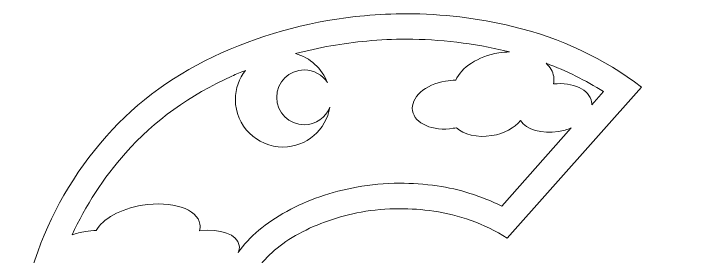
# Model space of a CAD drawing. Header units: millimetres. Extents: x 14 to 187, y -120 to -22.
# Drawn here: x 13.7 to 94.9, y -59.2 to -30.6 of the extents above; entities that cross this region are included whole.
import ezdxf

# ---------------------------------------------------------------- set-up
doc = ezdxf.new("R2010")
doc.units = ezdxf.units.MM
doc.header["$MEASUREMENT"] = 0
doc.layers.add('Layer 2', color=7, linetype='Continuous')

msp = doc.modelspace()

# ---------------------------------------------------------------- linework, layer by layer
at = {"layer": 'Layer 2', "lineweight": 0}
for points, knots in [([(64.822, -64.776), (64.822, -64.776), (60.546, -85.003), (60.546, -85.003), (60.546, -85.003), (71.295, -85.003), (71.295, -85.003), (71.295, -85.003), (70.832, -85.581), (70.832, -85.581), (69.059, -87.585), (67.036, -89.106), (64.763, -90.146), (62.49, -91.186), (60.141, -91.804), (57.714, -91.996), (57.227, -92.034), (56.742, -92.054), (56.259, -92.054), (54.33, -92.054), (52.426, -91.745), (50.547, -91.129), (48.195, -90.359), (46.057, -89.088), (44.133, -87.314), (42.127, -85.62), (40.645, -83.674), (39.682, -81.477), (38.718, -79.282), (38.198, -76.99), (38.122, -74.6), (38.044, -72.213), (38.371, -69.824), (39.104, -67.434), (39.836, -65.047), (40.934, -62.811), (42.399, -60.73), (43.477, -59.112), (45.115, -57.707), (47.311, -56.512), (49.507, -55.318), (51.952, -54.471), (54.65, -53.969), (56.111, -53.698), (57.616, -53.563), (59.167, -53.563), (60.48, -53.563), (61.826, -53.66), (63.204, -53.853), (66.209, -54.278), (69.098, -55.338), (71.872, -57.032), (71.872, -57.032), (87.707, -39.232), (87.707, -39.232), (83.315, -35.842), (78.247, -33.453), (72.508, -32.066), (68.374, -31.067), (64.2, -30.569), (59.986, -30.569), (58.348, -30.569), (56.705, -30.644), (55.055, -30.794), (49.16, -31.334), (43.534, -32.799), (38.18, -35.186), (32.823, -37.576), (28.298, -40.85), (24.598, -45.011), (20.745, -49.403), (17.933, -54.278), (16.161, -59.633), (14.388, -64.989), (13.676, -70.382), (14.023, -75.814), (14.369, -81.246), (15.737, -86.525), (18.126, -91.649), (20.513, -96.774), (23.905, -101.262), (28.298, -105.114), (31.378, -107.888), (34.712, -110.104), (38.295, -111.76), (41.878, -113.418), (45.577, -114.554), (49.392, -115.17), (51.652, -115.535), (53.919, -115.717), (56.193, -115.717), (57.756, -115.717), (59.322, -115.631), (60.892, -115.459), (64.744, -115.034), (68.48, -114.13), (72.103, -112.743), (72.103, -112.743), (72.103, -115.17), (72.103, -115.17), (72.103, -115.17), (94.873, -115.286), (94.873, -115.286), (94.873, -115.286), (94.873, -64.891), (94.873, -64.891), (94.873, -64.891), (64.822, -64.776), (64.822, -64.776)], [0, 0, 0, 0, 1, 1, 1, 2, 2, 2, 3, 3, 3, 4, 4, 4, 5, 5, 5, 6, 6, 6, 7, 7, 7, 8, 8, 8, 9, 9, 9, 10, 10, 10, 11, 11, 11, 12, 12, 12, 13, 13, 13, 14, 14, 14, 15, 15, 15, 16, 16, 16, 17, 17, 17, 18, 18, 18, 19, 19, 19, 20, 20, 20, 21, 21, 21, 22, 22, 22, 23, 23, 23, 24, 24, 24, 25, 25, 25, 26, 26, 26, 27, 27, 27, 28, 28, 28, 29, 29, 29, 30, 30, 30, 31, 31, 31, 32, 32, 32, 33, 33, 33, 34, 34, 34, 35, 35, 35, 36, 36, 36, 36]), ([(26.848, -46.996), (30.245, -43.178), (34.468, -40.127), (39.401, -37.927), (39.928, -37.692), (40.459, -37.468), (40.993, -37.252), (40.257, -38.201), (39.816, -39.388), (39.816, -40.682), (39.816, -43.78), (42.327, -46.291), (45.425, -46.291), (48.211, -46.291), (50.516, -44.259), (50.954, -41.597), (50.485, -42.809), (49.311, -43.669), (47.934, -43.669), (46.144, -43.669), (44.694, -42.219), (44.694, -40.429), (44.694, -38.639), (46.144, -37.189), (47.934, -37.189), (49.082, -37.189), (50.088, -37.787), (50.663, -38.687), (50.031, -37.029), (48.638, -35.75), (46.91, -35.275), (49.655, -34.545), (52.467, -34.044), (55.328, -33.782), (56.88, -33.64), (58.447, -33.568), (59.986, -33.569), (63.945, -33.569), (67.921, -34.044), (71.803, -34.982), (71.914, -35.009), (72.022, -35.04), (72.133, -35.068), (71.721, -35.078), (71.3, -35.115), (70.871, -35.184), (68.405, -35.586), (66.456, -36.901), (65.809, -38.42), (65.42, -38.413), (65.017, -38.439), (64.605, -38.506), (62.198, -38.897), (60.45, -40.462), (60.701, -42.001), (60.951, -43.54), (63.105, -44.47), (65.511, -44.078), (65.635, -44.058), (65.755, -44.033), (65.874, -44.007), (66.732, -44.822), (68.323, -45.223), (70.049, -44.943), (71.527, -44.702), (72.755, -44.018), (73.426, -43.169), (74.154, -44.225), (75.95, -44.788), (77.917, -44.468), (78.455, -44.381), (78.957, -44.232), (79.414, -44.041), (79.414, -44.041), (71.22, -53.251), (71.22, -53.251), (68.772, -52.045), (66.225, -51.25), (63.621, -50.883), (62.112, -50.67), (60.613, -50.563), (59.167, -50.563), (57.44, -50.563), (55.736, -50.716), (54.101, -51.019), (51.107, -51.577), (48.34, -52.538), (45.876, -53.877), (43.396, -55.227), (41.47, -56.867), (40.13, -58.75), (40.263, -58.466), (40.318, -58.176), (40.272, -57.889), (40.063, -56.61), (38.005, -55.872), (35.596, -56.168), (35.661, -55.914), (35.682, -55.659), (35.64, -55.406), (35.346, -53.599), (32.313, -52.589), (28.865, -53.15), (26.244, -53.576), (24.142, -54.788), (23.412, -56.138), (23.001, -56.144), (22.573, -56.179), (22.135, -56.25), (21.568, -56.342), (21.036, -56.486), (20.55, -56.666), (22.135, -53.207), (24.243, -49.967), (26.848, -46.996)], [0, 0, 0, 0, 1, 1, 1, 2, 2, 2, 3, 3, 3, 4, 4, 4, 5, 5, 5, 6, 6, 6, 7, 7, 7, 8, 8, 8, 9, 9, 9, 10, 10, 10, 11, 11, 11, 12, 12, 12, 13, 13, 13, 14, 14, 14, 15, 15, 15, 16, 16, 16, 17, 17, 17, 18, 18, 18, 19, 19, 19, 20, 20, 20, 21, 21, 21, 22, 22, 22, 23, 23, 23, 24, 24, 24, 25, 25, 25, 26, 26, 26, 27, 27, 27, 28, 28, 28, 29, 29, 29, 30, 30, 30, 31, 31, 31, 32, 32, 32, 33, 33, 33, 34, 34, 34, 35, 35, 35, 36, 36, 36, 37, 37, 37, 38, 38, 38, 38]), ([(81.841, -41.312), (81.844, -41.199), (81.839, -41.086), (81.821, -40.973), (81.582, -39.505), (79.61, -38.594), (77.34, -38.853), (77.393, -38.566), (77.404, -38.275), (77.357, -37.985), (77.258, -37.38), (76.937, -36.848), (76.457, -36.406), (78.862, -37.306), (81.124, -38.423), (83.227, -39.754), (83.227, -39.754), (81.841, -41.312), (81.841, -41.312)], [0, 0, 0, 0, 1, 1, 1, 2, 2, 2, 3, 3, 3, 4, 4, 4, 5, 5, 5, 6, 6, 6, 6])]:
    msp.add_open_spline(points, degree=3, knots=knots, dxfattribs=at)

doc.saveas('drawing.dxf')
